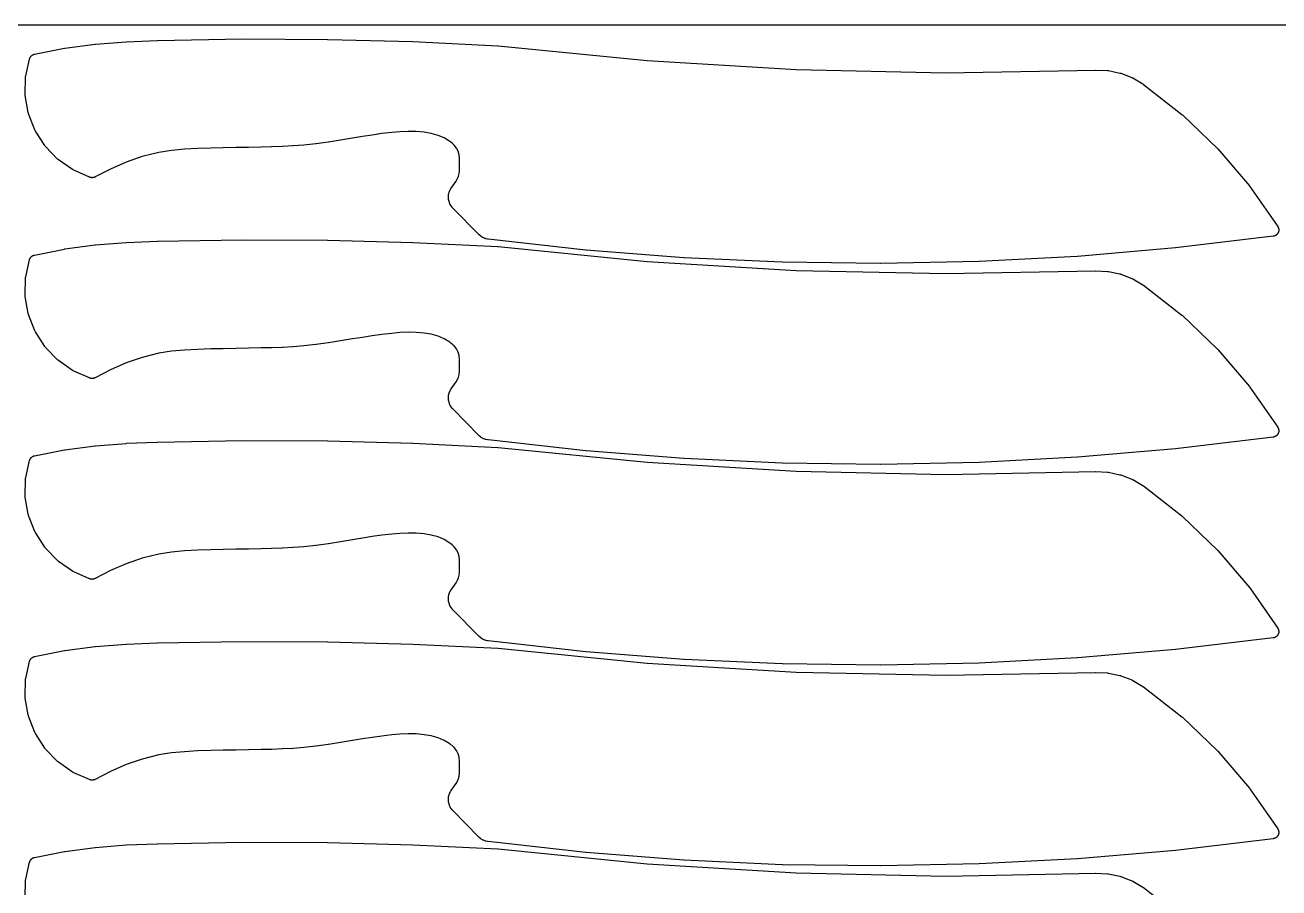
# Model space of a CAD drawing. Header units: metres. Extents: x 0 to 3000, y 0 to 1100.
# Drawn here: x 1997.2 to 2396.7, y 825 to 1100 of the extents above; entities that cross this region are included whole.
import ezdxf

# ---------------------------------------------------------------- set-up
doc = ezdxf.new("R2010")
doc.units = ezdxf.units.M

msp = doc.modelspace()

# ---------------------------------------------------------------- linework, layer by layer
at = {"color": 7}
msp.add_lwpolyline([(0, 0), (3000, 0), (3000, 1100), (0, 1100), (0, 0)], close=True, dxfattribs=at)
at = {"color": 1}
for points in [[(2133.39, 1041.76), (2133.38, 1041.78), (2133.36, 1041.79), (2133.32, 1041.86), (2133.27, 1041.92), (2132.67, 1042.79), (2132.58, 1042.94), (2132.5, 1043.1), (2132.44, 1043.26), (2132.39, 1043.43), (2132.13, 1044.42), (2132.09, 1044.64), (2132.07, 1044.87), (2132.08, 1045.1), (2132.17, 1046.12), (2132.2, 1046.29), (2132.24, 1046.47), (2132.29, 1046.63), (2132.36, 1046.79), (2132.81, 1047.75), (2132.85, 1047.82), (2132.88, 1047.89), (2132.89, 1047.9), (2132.9, 1047.92), (2132.95, 1047.99), (2132.99, 1048.05), (2134.56, 1050.27), (2135.04, 1051.05), (2135.35, 1051.83), (2135.55, 1052.65), (2135.62, 1053.56), (2135.62, 1057.43), (2135.5, 1058.68), (2135.17, 1059.77), (2134.65, 1060.78), (2133.88, 1061.75), (2133.6, 1062.03), (2133.26, 1062.35), (2132.9, 1062.65), (2132.59, 1062.9), (2130.77, 1064.02), (2128.8, 1064.85), (2126.65, 1065.45), (2124.4, 1065.84), (2121.84, 1066.06), (2119.26, 1066.09), (2116.66, 1065.98), (2114.04, 1065.75), (2110.93, 1065.39), (2107.81, 1064.96), (2104.68, 1064.47), (2101.54, 1063.96), (2097.7, 1063.32), (2097.68, 1063.32), (2093.84, 1062.71), (2093.8, 1062.71), (2089.95, 1062.17), (2089.9, 1062.17), (2086.04, 1061.74), (2085.98, 1061.73), (2082.62, 1061.47), (2082.57, 1061.46), (2079.2, 1061.28), (2079.16, 1061.28), (2075.79, 1061.16), (2075.77, 1061.16), (2072.4, 1061.08), (2072.39, 1061.08), (2068.39, 1061), (2068.38, 1061), (2064.38, 1060.93), (2060.38, 1060.86), (2056.38, 1060.77), (2052.16, 1060.65), (2047.98, 1060.42), (2043.86, 1060.02), (2039.82, 1059.38), (2034.56, 1058.08), (2029.42, 1056.3), (2024.41, 1054.12), (2019.51, 1051.58), (2019.51, 1051.57), (2019.5, 1051.57), (2019.42, 1051.53), (2019.33, 1051.5), (2019.33, 1051.49), (2019.32, 1051.49), (2019.23, 1051.46), (2019.15, 1051.43), (2019.14, 1051.43), (2019.14, 1051.43), (2019.05, 1051.41), (2018.96, 1051.39), (2018.95, 1051.39), (2018.94, 1051.38), (2018.85, 1051.37), (2018.76, 1051.36), (2018.76, 1051.36), (2018.75, 1051.36), (2018.66, 1051.36), (2018.56, 1051.35), (2018.56, 1051.35), (2018.55, 1051.35), (2018.46, 1051.36), (2018.37, 1051.37), (2018.36, 1051.37), (2018.36, 1051.37), (2018.27, 1051.38), (2018.17, 1051.4), (2018.17, 1051.4), (2018.16, 1051.4), (2018.07, 1051.42), (2017.98, 1051.45), (2017.98, 1051.45), (2017.97, 1051.45), (2017.89, 1051.48), (2017.8, 1051.51), (2017.8, 1051.52), (2017.79, 1051.52), (2012.72, 1053.73), (2012.54, 1053.82), (2012.37, 1053.92), (2007.87, 1057.05), (2007.72, 1057.17), (2007.57, 1057.31), (2003.77, 1061.26), (2003.64, 1061.41), (2003.53, 1061.57), (2000.54, 1066.23), (2000.45, 1066.4), (2000.37, 1066.58), (1998.36, 1071.74), (1998.3, 1071.93), (1998.25, 1072.12), (1997.3, 1077.52), (1997.28, 1077.71), (1997.27, 1077.91), (1997.4, 1083.39), (1997.41, 1083.59), (1997.44, 1083.78), (1998.65, 1089.18), (1998.67, 1089.26), (1998.69, 1089.33), (1998.7, 1089.35), (1998.7, 1089.37), (1998.73, 1089.44), (1998.75, 1089.51), (1998.76, 1089.53), (1998.77, 1089.56), (1998.81, 1089.62), (1998.84, 1089.69), (1998.85, 1089.71), (1998.86, 1089.73), (1998.9, 1089.79), (1998.94, 1089.86), (1998.95, 1089.88), (1998.97, 1089.9), (1999.01, 1089.96), (1999.06, 1090.02), (1999.07, 1090.03), (1999.09, 1090.05), (1999.14, 1090.11), (1999.19, 1090.16), (1999.21, 1090.18), (1999.22, 1090.2), (1999.28, 1090.24), (1999.33, 1090.29), (1999.35, 1090.31), (1999.37, 1090.32), (1999.43, 1090.37), (1999.49, 1090.41), (1999.51, 1090.42), (1999.53, 1090.44), (1999.59, 1090.47), (1999.66, 1090.51), (1999.68, 1090.52), (1999.7, 1090.53), (1999.77, 1090.56), (1999.84, 1090.6), (1999.86, 1090.6), (1999.88, 1090.61), (1999.95, 1090.64), (2000.02, 1090.66), (2000.04, 1090.67), (2000.07, 1090.68), (2000.14, 1090.69), (2000.21, 1090.71), (2009.81, 1092.63), (2009.94, 1092.65), (2019.6, 1093.92), (2019.71, 1093.93), (2029.44, 1094.69), (2029.51, 1094.7), (2039.31, 1095.1), (2039.33, 1095.1), (2039.36, 1095.1), (2066.46, 1095.57), (2066.5, 1095.57), (2093.6, 1095.44), (2093.64, 1095.44), (2120.74, 1094.72), (2120.78, 1094.72), (2147.85, 1093.41), (2147.9, 1093.41), (2147.95, 1093.41), (2195.39, 1088.67), (2242.92, 1085.8), (2290.53, 1084.8), (2338.2, 1085.67), (2338.26, 1085.67), (2338.32, 1085.67), (2342.06, 1085.51), (2342.22, 1085.49), (2342.38, 1085.47), (2346.02, 1084.71), (2346.18, 1084.67), (2346.33, 1084.62), (2349.8, 1083.28), (2349.95, 1083.21), (2350.09, 1083.14), (2353.32, 1081.25), (2353.35, 1081.23), (2353.38, 1081.21), (2353.43, 1081.17), (2353.48, 1081.14), (2353.51, 1081.12), (2353.54, 1081.1), (2365.79, 1071.55), (2365.94, 1071.41), (2377.13, 1060.7), (2377.27, 1060.55), (2387.32, 1048.76), (2387.45, 1048.6), (2396.28, 1035.82), (2396.32, 1035.74), (2396.37, 1035.66), (2396.38, 1035.65), (2396.38, 1035.65), (2396.42, 1035.57), (2396.46, 1035.48), (2396.46, 1035.48), (2396.47, 1035.47), (2396.5, 1035.39), (2396.53, 1035.3), (2396.53, 1035.29), (2396.53, 1035.29), (2396.56, 1035.2), (2396.58, 1035.11), (2396.58, 1035.1), (2396.58, 1035.1), (2396.6, 1035.01), (2396.62, 1034.92), (2396.62, 1034.91), (2396.62, 1034.91), (2396.62, 1034.81), (2396.63, 1034.72), (2396.63, 1034.71), (2396.63, 1034.71), (2396.63, 1034.62), (2396.62, 1034.52), (2396.62, 1034.52), (2396.62, 1034.51), (2396.61, 1034.42), (2396.6, 1034.33), (2396.6, 1034.32), (2396.6, 1034.32), (2396.58, 1034.23), (2396.55, 1034.14), (2396.55, 1034.13), (2396.55, 1034.13), (2396.52, 1034.04), (2396.49, 1033.95), (2396.49, 1033.95), (2396.49, 1033.94), (2396.45, 1033.86), (2396.41, 1033.77), (2396.41, 1033.77), (2396.41, 1033.76), (2396.36, 1033.68), (2396.31, 1033.6), (2396.31, 1033.6), (2396.31, 1033.59), (2396.25, 1033.52), (2396.2, 1033.44), (2396.2, 1033.44), (2396.19, 1033.43), (2396.13, 1033.36), (2396.07, 1033.29), (2396.07, 1033.29), (2396.07, 1033.29), (2396, 1033.22), (2395.93, 1033.16), (2395.93, 1033.16), (2395.92, 1033.15), (2395.85, 1033.1), (2395.77, 1033.04), (2395.77, 1033.04), (2395.77, 1033.03), (2395.69, 1032.98), (2395.61, 1032.93), (2395.6, 1032.93), (2395.6, 1032.93), (2395.52, 1032.89), (2395.43, 1032.85), (2395.43, 1032.85), (2395.42, 1032.84), (2395.34, 1032.81), (2395.25, 1032.78), (2395.24, 1032.78), (2395.24, 1032.77), (2395.15, 1032.75), (2395.06, 1032.73), (2395.05, 1032.72), (2395.05, 1032.72), (2394.96, 1032.71), (2394.87, 1032.69), (2363.76, 1028.98), (2363.69, 1028.98), (2332.51, 1026.29), (2332.44, 1026.29), (2301.2, 1024.63), (2301.13, 1024.63), (2269.86, 1024), (2269.8, 1024), (2238.52, 1024.4), (2238.46, 1024.4), (2207.2, 1025.82), (2207.14, 1025.83), (2175.93, 1028.28), (2175.87, 1028.29), (2144.73, 1031.77), (2144.73, 1031.77), (2144.73, 1031.77), (2144.63, 1031.78), (2144.54, 1031.8), (2144.54, 1031.8), (2144.54, 1031.8), (2144.05, 1031.9), (2143.88, 1031.94), (2143.73, 1032), (2143.26, 1032.18), (2143.11, 1032.25), (2142.97, 1032.33), (2142.54, 1032.59), (2142.4, 1032.68), (2142.27, 1032.78), (2141.89, 1033.11), (2141.83, 1033.17), (2141.77, 1033.22), (2133.49, 1041.65), (2133.44, 1041.71), (2133.39, 1041.76)], [(2133.39, 977.76), (2133.38, 977.78), (2133.36, 977.79), (2133.32, 977.86), (2133.27, 977.92), (2132.67, 978.79), (2132.58, 978.94), (2132.5, 979.1), (2132.44, 979.26), (2132.39, 979.43), (2132.13, 980.42), (2132.09, 980.64), (2132.07, 980.87), (2132.08, 981.1), (2132.17, 982.12), (2132.2, 982.29), (2132.24, 982.47), (2132.29, 982.63), (2132.36, 982.79), (2132.81, 983.75), (2132.85, 983.82), (2132.88, 983.89), (2132.89, 983.9), (2132.9, 983.92), (2132.95, 983.99), (2132.99, 984.05), (2134.56, 986.27), (2135.04, 987.05), (2135.35, 987.83), (2135.55, 988.65), (2135.62, 989.56), (2135.62, 993.43), (2135.5, 994.68), (2135.17, 995.77), (2134.65, 996.78), (2133.88, 997.75), (2133.6, 998.03), (2133.26, 998.35), (2132.9, 998.65), (2132.59, 998.9), (2130.77, 1000.02), (2128.8, 1000.85), (2126.65, 1001.45), (2124.4, 1001.84), (2121.84, 1002.06), (2119.26, 1002.09), (2116.66, 1001.98), (2114.04, 1001.75), (2110.93, 1001.39), (2107.81, 1000.96), (2104.68, 1000.47), (2101.54, 999.96), (2097.7, 999.32), (2097.68, 999.32), (2093.84, 998.71), (2093.8, 998.71), (2089.95, 998.17), (2089.9, 998.17), (2086.04, 997.74), (2085.98, 997.73), (2082.62, 997.47), (2082.57, 997.46), (2079.2, 997.28), (2079.16, 997.28), (2075.79, 997.16), (2075.77, 997.16), (2072.4, 997.08), (2072.39, 997.08), (2068.39, 997), (2068.38, 997), (2064.38, 996.93), (2060.38, 996.86), (2056.38, 996.77), (2052.16, 996.65), (2047.98, 996.42), (2043.86, 996.02), (2039.82, 995.38), (2034.56, 994.08), (2029.42, 992.3), (2024.41, 990.12), (2019.51, 987.58), (2019.51, 987.57), (2019.5, 987.57), (2019.42, 987.53), (2019.33, 987.5), (2019.33, 987.49), (2019.32, 987.49), (2019.23, 987.46), (2019.15, 987.43), (2019.14, 987.43), (2019.14, 987.43), (2019.05, 987.41), (2018.96, 987.39), (2018.95, 987.39), (2018.94, 987.38), (2018.85, 987.37), (2018.76, 987.36), (2018.76, 987.36), (2018.75, 987.36), (2018.66, 987.36), (2018.56, 987.35), (2018.56, 987.35), (2018.55, 987.35), (2018.46, 987.36), (2018.37, 987.37), (2018.36, 987.37), (2018.36, 987.37), (2018.27, 987.38), (2018.17, 987.4), (2018.17, 987.4), (2018.16, 987.4), (2018.07, 987.42), (2017.98, 987.45), (2017.98, 987.45), (2017.97, 987.45), (2017.89, 987.48), (2017.8, 987.51), (2017.8, 987.52), (2017.79, 987.52), (2012.72, 989.73), (2012.54, 989.82), (2012.37, 989.92), (2007.87, 993.05), (2007.72, 993.17), (2007.57, 993.31), (2003.77, 997.26), (2003.64, 997.41), (2003.53, 997.57), (2000.54, 1002.23), (2000.45, 1002.4), (2000.37, 1002.58), (1998.36, 1007.74), (1998.3, 1007.93), (1998.25, 1008.12), (1997.3, 1013.52), (1997.28, 1013.71), (1997.27, 1013.91), (1997.4, 1019.39), (1997.41, 1019.59), (1997.44, 1019.78), (1998.65, 1025.18), (1998.67, 1025.26), (1998.69, 1025.33), (1998.7, 1025.35), (1998.7, 1025.37), (1998.73, 1025.44), (1998.75, 1025.51), (1998.76, 1025.53), (1998.77, 1025.56), (1998.81, 1025.62), (1998.84, 1025.69), (1998.85, 1025.71), (1998.86, 1025.73), (1998.9, 1025.79), (1998.94, 1025.86), (1998.95, 1025.88), (1998.97, 1025.9), (1999.01, 1025.96), (1999.06, 1026.02), (1999.07, 1026.03), (1999.09, 1026.05), (1999.14, 1026.11), (1999.19, 1026.16), (1999.21, 1026.18), (1999.22, 1026.2), (1999.28, 1026.24), (1999.33, 1026.29), (1999.35, 1026.31), (1999.37, 1026.32), (1999.43, 1026.37), (1999.49, 1026.41), (1999.51, 1026.42), (1999.53, 1026.44), (1999.59, 1026.47), (1999.66, 1026.51), (1999.68, 1026.52), (1999.7, 1026.53), (1999.77, 1026.56), (1999.84, 1026.6), (1999.86, 1026.6), (1999.88, 1026.61), (1999.95, 1026.64), (2000.02, 1026.66), (2000.04, 1026.67), (2000.07, 1026.68), (2000.14, 1026.69), (2000.21, 1026.71), (2009.81, 1028.63), (2009.94, 1028.65), (2019.6, 1029.92), (2019.71, 1029.93), (2029.44, 1030.69), (2029.51, 1030.7), (2039.31, 1031.1), (2039.33, 1031.1), (2039.36, 1031.1), (2066.46, 1031.57), (2066.5, 1031.57), (2093.6, 1031.44), (2093.64, 1031.44), (2120.74, 1030.72), (2120.78, 1030.72), (2147.85, 1029.41), (2147.9, 1029.41), (2147.95, 1029.41), (2195.39, 1024.67), (2242.92, 1021.8), (2290.53, 1020.8), (2338.2, 1021.67), (2338.26, 1021.67), (2338.32, 1021.67), (2342.06, 1021.51), (2342.22, 1021.49), (2342.38, 1021.47), (2346.02, 1020.71), (2346.18, 1020.67), (2346.33, 1020.62), (2349.8, 1019.28), (2349.95, 1019.21), (2350.09, 1019.14), (2353.32, 1017.25), (2353.35, 1017.23), (2353.38, 1017.21), (2353.43, 1017.17), (2353.48, 1017.14), (2353.51, 1017.12), (2353.54, 1017.1), (2365.79, 1007.55), (2365.94, 1007.41), (2377.13, 996.7), (2377.27, 996.55), (2387.32, 984.76), (2387.45, 984.6), (2396.28, 971.82), (2396.32, 971.74), (2396.37, 971.66), (2396.38, 971.65), (2396.38, 971.65), (2396.42, 971.57), (2396.46, 971.48), (2396.46, 971.48), (2396.47, 971.47), (2396.5, 971.39), (2396.53, 971.3), (2396.53, 971.29), (2396.53, 971.29), (2396.56, 971.2), (2396.58, 971.11), (2396.58, 971.1), (2396.58, 971.1), (2396.6, 971.01), (2396.62, 970.92), (2396.62, 970.91), (2396.62, 970.91), (2396.62, 970.81), (2396.63, 970.72), (2396.63, 970.71), (2396.63, 970.71), (2396.63, 970.62), (2396.62, 970.52), (2396.62, 970.52), (2396.62, 970.51), (2396.61, 970.42), (2396.6, 970.33), (2396.6, 970.32), (2396.6, 970.32), (2396.58, 970.23), (2396.55, 970.14), (2396.55, 970.13), (2396.55, 970.13), (2396.52, 970.04), (2396.49, 969.95), (2396.49, 969.95), (2396.49, 969.94), (2396.45, 969.86), (2396.41, 969.77), (2396.41, 969.77), (2396.41, 969.76), (2396.36, 969.68), (2396.31, 969.6), (2396.31, 969.6), (2396.31, 969.59), (2396.25, 969.52), (2396.2, 969.44), (2396.2, 969.44), (2396.19, 969.43), (2396.13, 969.36), (2396.07, 969.29), (2396.07, 969.29), (2396.07, 969.29), (2396, 969.22), (2395.93, 969.16), (2395.93, 969.16), (2395.92, 969.15), (2395.85, 969.1), (2395.77, 969.04), (2395.77, 969.04), (2395.77, 969.03), (2395.69, 968.98), (2395.61, 968.93), (2395.6, 968.93), (2395.6, 968.93), (2395.52, 968.89), (2395.43, 968.85), (2395.43, 968.85), (2395.42, 968.84), (2395.34, 968.81), (2395.25, 968.78), (2395.24, 968.78), (2395.24, 968.77), (2395.15, 968.75), (2395.06, 968.73), (2395.05, 968.72), (2395.05, 968.72), (2394.96, 968.71), (2394.87, 968.69), (2363.76, 964.98), (2363.69, 964.98), (2332.51, 962.29), (2332.44, 962.29), (2301.2, 960.63), (2301.13, 960.63), (2269.86, 960), (2269.8, 960), (2238.52, 960.4), (2238.46, 960.4), (2207.2, 961.82), (2207.14, 961.83), (2175.93, 964.28), (2175.87, 964.29), (2144.73, 967.77), (2144.73, 967.77), (2144.73, 967.77), (2144.63, 967.78), (2144.54, 967.8), (2144.54, 967.8), (2144.54, 967.8), (2144.05, 967.9), (2143.88, 967.94), (2143.73, 968), (2143.26, 968.18), (2143.11, 968.25), (2142.97, 968.33), (2142.54, 968.59), (2142.4, 968.68), (2142.27, 968.78), (2141.89, 969.11), (2141.83, 969.17), (2141.77, 969.22), (2133.49, 977.65), (2133.44, 977.71), (2133.39, 977.76)], [(2133.39, 913.76), (2133.38, 913.78), (2133.36, 913.79), (2133.32, 913.86), (2133.27, 913.92), (2132.67, 914.79), (2132.58, 914.94), (2132.5, 915.1), (2132.44, 915.26), (2132.39, 915.43), (2132.13, 916.42), (2132.09, 916.64), (2132.07, 916.87), (2132.08, 917.1), (2132.17, 918.12), (2132.2, 918.29), (2132.24, 918.47), (2132.29, 918.63), (2132.36, 918.79), (2132.81, 919.75), (2132.85, 919.82), (2132.88, 919.89), (2132.89, 919.9), (2132.9, 919.92), (2132.95, 919.99), (2132.99, 920.05), (2134.56, 922.27), (2135.04, 923.05), (2135.35, 923.83), (2135.55, 924.65), (2135.62, 925.56), (2135.62, 929.43), (2135.5, 930.68), (2135.17, 931.77), (2134.65, 932.78), (2133.88, 933.75), (2133.6, 934.03), (2133.26, 934.35), (2132.9, 934.65), (2132.59, 934.9), (2130.77, 936.02), (2128.8, 936.85), (2126.65, 937.45), (2124.4, 937.84), (2121.84, 938.06), (2119.26, 938.09), (2116.66, 937.98), (2114.04, 937.75), (2110.93, 937.39), (2107.81, 936.96), (2104.68, 936.47), (2101.54, 935.96), (2097.7, 935.32), (2097.68, 935.32), (2093.84, 934.71), (2093.8, 934.71), (2089.95, 934.17), (2089.9, 934.17), (2086.04, 933.74), (2085.98, 933.73), (2082.62, 933.47), (2082.57, 933.46), (2079.2, 933.28), (2079.16, 933.28), (2075.79, 933.16), (2075.77, 933.16), (2072.4, 933.08), (2072.39, 933.08), (2068.39, 933), (2068.38, 933), (2064.38, 932.93), (2060.38, 932.86), (2056.38, 932.77), (2052.16, 932.65), (2047.98, 932.42), (2043.86, 932.02), (2039.82, 931.38), (2034.56, 930.08), (2029.42, 928.3), (2024.41, 926.12), (2019.51, 923.58), (2019.51, 923.57), (2019.5, 923.57), (2019.42, 923.53), (2019.33, 923.5), (2019.33, 923.49), (2019.32, 923.49), (2019.23, 923.46), (2019.15, 923.43), (2019.14, 923.43), (2019.14, 923.43), (2019.05, 923.41), (2018.96, 923.39), (2018.95, 923.39), (2018.94, 923.38), (2018.85, 923.37), (2018.76, 923.36), (2018.76, 923.36), (2018.75, 923.36), (2018.66, 923.36), (2018.56, 923.35), (2018.56, 923.35), (2018.55, 923.35), (2018.46, 923.36), (2018.37, 923.37), (2018.36, 923.37), (2018.36, 923.37), (2018.27, 923.38), (2018.17, 923.4), (2018.17, 923.4), (2018.16, 923.4), (2018.07, 923.42), (2017.98, 923.45), (2017.98, 923.45), (2017.97, 923.45), (2017.89, 923.48), (2017.8, 923.51), (2017.8, 923.52), (2017.79, 923.52), (2012.72, 925.73), (2012.54, 925.82), (2012.37, 925.92), (2007.87, 929.05), (2007.72, 929.17), (2007.57, 929.31), (2003.77, 933.26), (2003.64, 933.41), (2003.53, 933.57), (2000.54, 938.23), (2000.45, 938.4), (2000.37, 938.58), (1998.36, 943.74), (1998.3, 943.93), (1998.25, 944.12), (1997.3, 949.52), (1997.28, 949.71), (1997.27, 949.91), (1997.4, 955.39), (1997.41, 955.59), (1997.44, 955.78), (1998.65, 961.18), (1998.67, 961.26), (1998.69, 961.33), (1998.7, 961.35), (1998.7, 961.37), (1998.73, 961.44), (1998.75, 961.51), (1998.76, 961.53), (1998.77, 961.56), (1998.81, 961.62), (1998.84, 961.69), (1998.85, 961.71), (1998.86, 961.73), (1998.9, 961.79), (1998.94, 961.86), (1998.95, 961.88), (1998.97, 961.9), (1999.01, 961.96), (1999.06, 962.02), (1999.07, 962.03), (1999.09, 962.05), (1999.14, 962.11), (1999.19, 962.16), (1999.21, 962.18), (1999.22, 962.2), (1999.28, 962.24), (1999.33, 962.29), (1999.35, 962.31), (1999.37, 962.32), (1999.43, 962.37), (1999.49, 962.41), (1999.51, 962.42), (1999.53, 962.44), (1999.59, 962.47), (1999.66, 962.51), (1999.68, 962.52), (1999.7, 962.53), (1999.77, 962.56), (1999.84, 962.6), (1999.86, 962.6), (1999.88, 962.61), (1999.95, 962.64), (2000.02, 962.66), (2000.04, 962.67), (2000.07, 962.68), (2000.14, 962.69), (2000.21, 962.71), (2009.81, 964.63), (2009.94, 964.65), (2019.6, 965.92), (2019.71, 965.93), (2029.44, 966.69), (2029.51, 966.7), (2039.31, 967.1), (2039.33, 967.1), (2039.36, 967.1), (2066.46, 967.57), (2066.5, 967.57), (2093.6, 967.44), (2093.64, 967.44), (2120.74, 966.72), (2120.78, 966.72), (2147.85, 965.41), (2147.9, 965.41), (2147.95, 965.41), (2195.39, 960.67), (2242.92, 957.8), (2290.53, 956.8), (2338.2, 957.67), (2338.26, 957.67), (2338.32, 957.67), (2342.06, 957.51), (2342.22, 957.49), (2342.38, 957.47), (2346.02, 956.71), (2346.18, 956.67), (2346.33, 956.62), (2349.8, 955.28), (2349.95, 955.21), (2350.09, 955.14), (2353.32, 953.25), (2353.35, 953.23), (2353.38, 953.21), (2353.43, 953.17), (2353.48, 953.14), (2353.51, 953.12), (2353.54, 953.1), (2365.79, 943.55), (2365.94, 943.41), (2377.13, 932.7), (2377.27, 932.55), (2387.32, 920.76), (2387.45, 920.6), (2396.28, 907.82), (2396.32, 907.74), (2396.37, 907.66), (2396.38, 907.65), (2396.38, 907.65), (2396.42, 907.57), (2396.46, 907.48), (2396.46, 907.48), (2396.47, 907.47), (2396.5, 907.39), (2396.53, 907.3), (2396.53, 907.29), (2396.53, 907.29), (2396.56, 907.2), (2396.58, 907.11), (2396.58, 907.1), (2396.58, 907.1), (2396.6, 907.01), (2396.62, 906.92), (2396.62, 906.91), (2396.62, 906.91), (2396.62, 906.81), (2396.63, 906.72), (2396.63, 906.71), (2396.63, 906.71), (2396.63, 906.62), (2396.62, 906.52), (2396.62, 906.52), (2396.62, 906.51), (2396.61, 906.42), (2396.6, 906.33), (2396.6, 906.32), (2396.6, 906.32), (2396.58, 906.23), (2396.55, 906.14), (2396.55, 906.13), (2396.55, 906.13), (2396.52, 906.04), (2396.49, 905.95), (2396.49, 905.95), (2396.49, 905.94), (2396.45, 905.86), (2396.41, 905.77), (2396.41, 905.77), (2396.41, 905.76), (2396.36, 905.68), (2396.31, 905.6), (2396.31, 905.6), (2396.31, 905.59), (2396.25, 905.52), (2396.2, 905.44), (2396.2, 905.44), (2396.19, 905.43), (2396.13, 905.36), (2396.07, 905.29), (2396.07, 905.29), (2396.07, 905.29), (2396, 905.22), (2395.93, 905.16), (2395.93, 905.16), (2395.92, 905.15), (2395.85, 905.1), (2395.77, 905.04), (2395.77, 905.04), (2395.77, 905.03), (2395.69, 904.98), (2395.61, 904.93), (2395.6, 904.93), (2395.6, 904.93), (2395.52, 904.89), (2395.43, 904.85), (2395.43, 904.85), (2395.42, 904.84), (2395.34, 904.81), (2395.25, 904.78), (2395.24, 904.78), (2395.24, 904.77), (2395.15, 904.75), (2395.06, 904.73), (2395.05, 904.72), (2395.05, 904.72), (2394.96, 904.71), (2394.87, 904.69), (2363.76, 900.98), (2363.69, 900.98), (2332.51, 898.29), (2332.44, 898.29), (2301.2, 896.63), (2301.13, 896.63), (2269.86, 896), (2269.8, 896), (2238.52, 896.4), (2238.46, 896.4), (2207.2, 897.82), (2207.14, 897.83), (2175.93, 900.28), (2175.87, 900.29), (2144.73, 903.77), (2144.73, 903.77), (2144.73, 903.77), (2144.63, 903.78), (2144.54, 903.8), (2144.54, 903.8), (2144.54, 903.8), (2144.05, 903.9), (2143.88, 903.94), (2143.73, 904), (2143.26, 904.18), (2143.11, 904.25), (2142.97, 904.33), (2142.54, 904.59), (2142.4, 904.68), (2142.27, 904.78), (2141.89, 905.11), (2141.83, 905.17), (2141.77, 905.22), (2133.49, 913.65), (2133.44, 913.71), (2133.39, 913.76)], [(2133.39, 849.76), (2133.38, 849.78), (2133.36, 849.79), (2133.32, 849.86), (2133.27, 849.92), (2132.67, 850.79), (2132.58, 850.94), (2132.5, 851.1), (2132.44, 851.26), (2132.39, 851.43), (2132.13, 852.42), (2132.09, 852.64), (2132.07, 852.87), (2132.08, 853.1), (2132.17, 854.12), (2132.2, 854.29), (2132.24, 854.47), (2132.29, 854.63), (2132.36, 854.79), (2132.81, 855.75), (2132.85, 855.82), (2132.88, 855.89), (2132.89, 855.9), (2132.9, 855.92), (2132.95, 855.99), (2132.99, 856.05), (2134.56, 858.27), (2135.04, 859.05), (2135.35, 859.83), (2135.55, 860.65), (2135.62, 861.56), (2135.62, 865.43), (2135.5, 866.68), (2135.17, 867.77), (2134.65, 868.78), (2133.88, 869.75), (2133.6, 870.03), (2133.26, 870.35), (2132.9, 870.65), (2132.59, 870.9), (2130.77, 872.02), (2128.8, 872.85), (2126.65, 873.45), (2124.4, 873.84), (2121.84, 874.06), (2119.26, 874.09), (2116.66, 873.98), (2114.04, 873.75), (2110.93, 873.39), (2107.81, 872.96), (2104.68, 872.47), (2101.54, 871.96), (2097.7, 871.32), (2097.68, 871.32), (2093.84, 870.71), (2093.8, 870.71), (2089.95, 870.17), (2089.9, 870.17), (2086.04, 869.74), (2085.98, 869.73), (2082.62, 869.47), (2082.57, 869.46), (2079.2, 869.28), (2079.16, 869.28), (2075.79, 869.16), (2075.77, 869.16), (2072.4, 869.08), (2072.39, 869.08), (2068.39, 869), (2068.38, 869), (2064.38, 868.93), (2060.38, 868.86), (2056.38, 868.77), (2052.16, 868.65), (2047.98, 868.42), (2043.86, 868.02), (2039.82, 867.38), (2034.56, 866.08), (2029.42, 864.3), (2024.41, 862.12), (2019.51, 859.58), (2019.51, 859.57), (2019.5, 859.57), (2019.42, 859.53), (2019.33, 859.5), (2019.33, 859.49), (2019.32, 859.49), (2019.23, 859.46), (2019.15, 859.43), (2019.14, 859.43), (2019.14, 859.43), (2019.05, 859.41), (2018.96, 859.39), (2018.95, 859.39), (2018.94, 859.38), (2018.85, 859.37), (2018.76, 859.36), (2018.76, 859.36), (2018.75, 859.36), (2018.66, 859.36), (2018.56, 859.35), (2018.56, 859.35), (2018.55, 859.35), (2018.46, 859.36), (2018.37, 859.37), (2018.36, 859.37), (2018.36, 859.37), (2018.27, 859.38), (2018.17, 859.4), (2018.17, 859.4), (2018.16, 859.4), (2018.07, 859.42), (2017.98, 859.45), (2017.98, 859.45), (2017.97, 859.45), (2017.89, 859.48), (2017.8, 859.51), (2017.8, 859.52), (2017.79, 859.52), (2012.72, 861.73), (2012.54, 861.82), (2012.37, 861.92), (2007.87, 865.05), (2007.72, 865.17), (2007.57, 865.31), (2003.77, 869.26), (2003.64, 869.41), (2003.53, 869.57), (2000.54, 874.23), (2000.45, 874.4), (2000.37, 874.58), (1998.36, 879.74), (1998.3, 879.93), (1998.25, 880.12), (1997.3, 885.52), (1997.28, 885.71), (1997.27, 885.91), (1997.4, 891.39), (1997.41, 891.59), (1997.44, 891.78), (1998.65, 897.18), (1998.67, 897.26), (1998.69, 897.33), (1998.7, 897.35), (1998.7, 897.37), (1998.73, 897.44), (1998.75, 897.51), (1998.76, 897.53), (1998.77, 897.56), (1998.81, 897.62), (1998.84, 897.69), (1998.85, 897.71), (1998.86, 897.73), (1998.9, 897.79), (1998.94, 897.86), (1998.95, 897.88), (1998.97, 897.9), (1999.01, 897.96), (1999.06, 898.02), (1999.07, 898.03), (1999.09, 898.05), (1999.14, 898.11), (1999.19, 898.16), (1999.21, 898.18), (1999.22, 898.2), (1999.28, 898.24), (1999.33, 898.29), (1999.35, 898.31), (1999.37, 898.32), (1999.43, 898.37), (1999.49, 898.41), (1999.51, 898.42), (1999.53, 898.44), (1999.59, 898.47), (1999.66, 898.51), (1999.68, 898.52), (1999.7, 898.53), (1999.77, 898.56), (1999.84, 898.6), (1999.86, 898.6), (1999.88, 898.61), (1999.95, 898.64), (2000.02, 898.66), (2000.04, 898.67), (2000.07, 898.68), (2000.14, 898.69), (2000.21, 898.71), (2009.81, 900.63), (2009.94, 900.65), (2019.6, 901.92), (2019.71, 901.93), (2029.44, 902.69), (2029.51, 902.7), (2039.31, 903.1), (2039.33, 903.1), (2039.36, 903.1), (2066.46, 903.57), (2066.5, 903.57), (2093.6, 903.44), (2093.64, 903.44), (2120.74, 902.72), (2120.78, 902.72), (2147.85, 901.41), (2147.9, 901.41), (2147.95, 901.41), (2195.39, 896.67), (2242.92, 893.8), (2290.53, 892.8), (2338.2, 893.67), (2338.26, 893.67), (2338.32, 893.67), (2342.06, 893.51), (2342.22, 893.49), (2342.38, 893.47), (2346.02, 892.71), (2346.18, 892.67), (2346.33, 892.62), (2349.8, 891.28), (2349.95, 891.21), (2350.09, 891.14), (2353.32, 889.25), (2353.35, 889.23), (2353.38, 889.21), (2353.43, 889.17), (2353.48, 889.14), (2353.51, 889.12), (2353.54, 889.1), (2365.79, 879.55), (2365.94, 879.41), (2377.13, 868.7), (2377.27, 868.55), (2387.32, 856.76), (2387.45, 856.6), (2396.28, 843.82), (2396.32, 843.74), (2396.37, 843.66), (2396.38, 843.65), (2396.38, 843.65), (2396.42, 843.57), (2396.46, 843.48), (2396.46, 843.48), (2396.47, 843.47), (2396.5, 843.39), (2396.53, 843.3), (2396.53, 843.29), (2396.53, 843.29), (2396.56, 843.2), (2396.58, 843.11), (2396.58, 843.1), (2396.58, 843.1), (2396.6, 843.01), (2396.62, 842.92), (2396.62, 842.91), (2396.62, 842.91), (2396.62, 842.81), (2396.63, 842.72), (2396.63, 842.71), (2396.63, 842.71), (2396.63, 842.62), (2396.62, 842.52), (2396.62, 842.52), (2396.62, 842.51), (2396.61, 842.42), (2396.6, 842.33), (2396.6, 842.32), (2396.6, 842.32), (2396.58, 842.23), (2396.55, 842.14), (2396.55, 842.13), (2396.55, 842.13), (2396.52, 842.04), (2396.49, 841.95), (2396.49, 841.95), (2396.49, 841.94), (2396.45, 841.86), (2396.41, 841.77), (2396.41, 841.77), (2396.41, 841.76), (2396.36, 841.68), (2396.31, 841.6), (2396.31, 841.6), (2396.31, 841.59), (2396.25, 841.52), (2396.2, 841.44), (2396.2, 841.44), (2396.19, 841.43), (2396.13, 841.36), (2396.07, 841.29), (2396.07, 841.29), (2396.07, 841.29), (2396, 841.22), (2395.93, 841.16), (2395.93, 841.16), (2395.92, 841.15), (2395.85, 841.1), (2395.77, 841.04), (2395.77, 841.04), (2395.77, 841.03), (2395.69, 840.98), (2395.61, 840.93), (2395.6, 840.93), (2395.6, 840.93), (2395.52, 840.89), (2395.43, 840.85), (2395.43, 840.85), (2395.42, 840.84), (2395.34, 840.81), (2395.25, 840.78), (2395.24, 840.78), (2395.24, 840.77), (2395.15, 840.75), (2395.06, 840.73), (2395.05, 840.72), (2395.05, 840.72), (2394.96, 840.71), (2394.87, 840.69), (2363.76, 836.98), (2363.69, 836.98), (2332.51, 834.29), (2332.44, 834.29), (2301.2, 832.63), (2301.13, 832.63), (2269.86, 832), (2269.8, 832), (2238.52, 832.4), (2238.46, 832.4), (2207.2, 833.82), (2207.14, 833.83), (2175.93, 836.28), (2175.87, 836.29), (2144.73, 839.77), (2144.73, 839.77), (2144.73, 839.77), (2144.63, 839.78), (2144.54, 839.8), (2144.54, 839.8), (2144.54, 839.8), (2144.05, 839.9), (2143.88, 839.94), (2143.73, 840), (2143.26, 840.18), (2143.11, 840.25), (2142.97, 840.33), (2142.54, 840.59), (2142.4, 840.68), (2142.27, 840.78), (2141.89, 841.11), (2141.83, 841.17), (2141.77, 841.22), (2133.49, 849.65), (2133.44, 849.71), (2133.39, 849.76)]]:
    msp.add_lwpolyline(points, close=True, dxfattribs=at)
msp.add_lwpolyline([(1997.27, 821.91), (1997.4, 827.39), (1997.41, 827.59), (1997.44, 827.78), (1998.65, 833.18), (1998.67, 833.26), (1998.69, 833.33), (1998.7, 833.35), (1998.7, 833.37), (1998.73, 833.44), (1998.75, 833.51), (1998.76, 833.53), (1998.77, 833.56), (1998.81, 833.62), (1998.84, 833.69), (1998.85, 833.71), (1998.86, 833.73), (1998.9, 833.79), (1998.94, 833.86), (1998.95, 833.88), (1998.97, 833.9), (1999.01, 833.96), (1999.06, 834.02), (1999.07, 834.03), (1999.09, 834.05), (1999.14, 834.11), (1999.19, 834.16), (1999.21, 834.18), (1999.22, 834.2), (1999.28, 834.24), (1999.33, 834.29), (1999.35, 834.31), (1999.37, 834.32), (1999.43, 834.37), (1999.49, 834.41), (1999.51, 834.42), (1999.53, 834.44), (1999.59, 834.47), (1999.66, 834.51), (1999.68, 834.52), (1999.7, 834.53), (1999.77, 834.56), (1999.84, 834.6), (1999.86, 834.6), (1999.88, 834.61), (1999.95, 834.64), (2000.02, 834.66), (2000.04, 834.67), (2000.07, 834.68), (2000.14, 834.69), (2000.21, 834.71), (2009.81, 836.63), (2009.94, 836.65), (2019.6, 837.92), (2019.71, 837.93), (2029.44, 838.69), (2029.51, 838.7), (2039.31, 839.1), (2039.33, 839.1), (2039.36, 839.1), (2066.46, 839.57), (2066.5, 839.57), (2093.6, 839.44), (2093.64, 839.44), (2120.74, 838.72), (2120.78, 838.72), (2147.85, 837.41), (2147.9, 837.41), (2147.95, 837.41), (2195.39, 832.67), (2242.92, 829.8), (2290.53, 828.8), (2338.2, 829.67), (2338.26, 829.67), (2338.32, 829.67), (2342.06, 829.51), (2342.22, 829.49), (2342.38, 829.47), (2346.02, 828.71), (2346.18, 828.67), (2346.33, 828.62), (2349.8, 827.28), (2349.95, 827.21), (2350.09, 827.14), (2353.32, 825.25), (2353.35, 825.23), (2353.38, 825.21), (2353.43, 825.17), (2353.48, 825.14), (2353.51, 825.12), (2353.54, 825.1), (2365.79, 815.55)], dxfattribs=at)

doc.saveas('drawing.dxf')
